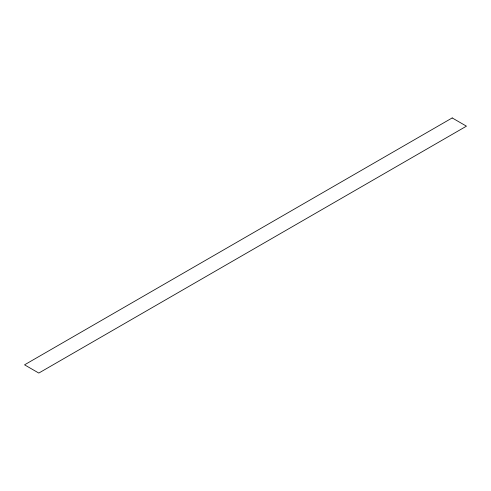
<?xml version="1.0" encoding="UTF-8"?>
<svg xmlns="http://www.w3.org/2000/svg" width="491" height="491" viewBox="0 0 491 491"><rect width="100%" height="100%" fill="white"/><g stroke="black" fill="none" stroke-linecap="round" stroke-linejoin="round"><path stroke-width="0.74" d="M452.193 117.938L24.55 364.831L38.807 373.062L466.45 126.169L452.193 117.938"/></g></svg>
